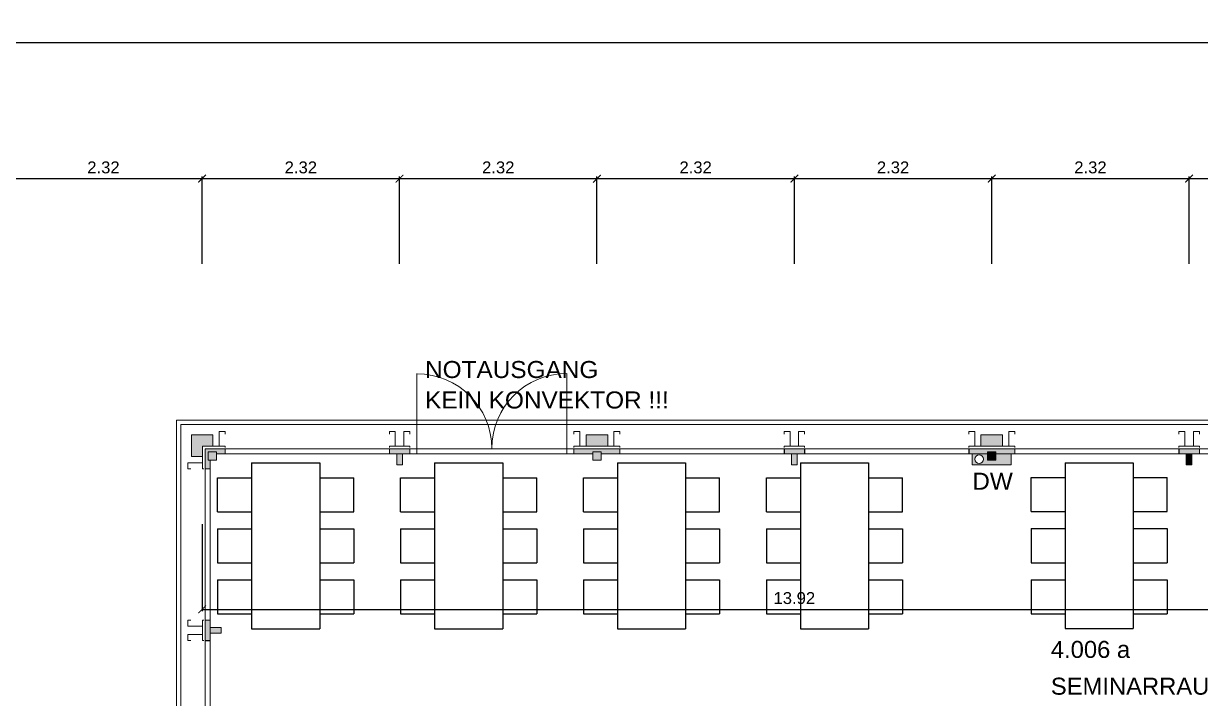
# Model space of a CAD drawing. Header units: metres. Extents: x 5.3 to 99.3, y 16.8 to 86.8.
# Drawn here: x 26.72 to 40.55, y 67.59 to 75.53 of the extents above; entities that cross this region are included whole.
import ezdxf

# ---------------------------------------------------------------- set-up
doc = ezdxf.new("R2010")
doc.units = ezdxf.units.M
for name, color, linetype in [('BEMASSUNG', 7, 'Continuous'), ('GRUNDRISS', 1, 'Continuous'), ('MÖBEL', 7, 'Continuous'), ('SCHRAFFUR', 7, 'Continuous'), ('TEXT', 7, 'Continuous')]:
    doc.layers.add(name, color=color, linetype=linetype)
doc.layers.get('0').off()
doc.styles.add('0.20', font='arial.ttf', dxfattribs={"height": 0.2})
doc.styles.add('ERSTELLTER_STIL_1', font='swissc.ttf', dxfattribs={"width": 1.25})
doc.styles.get("Standard").update_dxf_attribs({"font": 'arial.ttf'})
doc.dimstyles.new('m', dxfattribs={"dimscale": 0.1, "dimtxt": 1.4, "dimasz": 0.9, "dimexe": 0.2275, "dimexo": 10, "dimgap": 0.6, "dimtad": 1, "dimzin": 4, "dimdsep": 46, "dimlunit": 6, "dimtxsty": 'Standard', "dimblk": 'ARCHTICK', "dimcen": 0.09, "dimadec": 0, "dimazin": 0, "dimtfac": 1, "dimtofl": 0, "dimtmove": 0, "dimatfit": 2, "dimfxl": 10, "dimfxlon": 1, "dimtolj": 1, "dimtzin": 0, "dimarcsym": 0})

# ---------------------------------------------------------------- blocks, each defined once
blk = doc.blocks.new('_ArchTick')
at = {"color": 0, "linetype": 'ByBlock', "const_width": 0.15}
blk.add_lwpolyline([(-0.5, -0.5), (0.5, 0.5)], dxfattribs=at)
blk = doc.blocks.new('*D3')
at = {"layer": 'BEMASSUNG', "color": 0, "lineweight": -2, "transparency": 16777216}
for p, q in [((14.896, 74.303), (14.896, 75.326)), ((14.896, 75.303), (83.456, 75.303)), ((83.456, 74.303), (83.456, 75.326))]:
    blk.add_line(p, q, dxfattribs=at)
at = {"layer": 'Defpoints', "color": 0, "lineweight": 18, "transparency": 16777216}
for p in [(83.456, 75.303), (14.896, 61.71), (83.456, 61.71)]:
    blk.add_point(p, dxfattribs=at)
at = {"layer": 'BEMASSUNG', "color": 0, "lineweight": -2, "transparency": 16777216, "xscale": 0.09000000000000001, "yscale": 0.09000000000000001, "zscale": 0.09000000000000001, "rotation": 180}
blk.add_blockref('_ArchTick', (14.896, 75.303), dxfattribs=at)
at = {"layer": 'BEMASSUNG', "color": 0, "lineweight": -2, "transparency": 16777216, "xscale": 0.09000000000000001, "yscale": 0.09000000000000001, "zscale": 0.09000000000000001}
blk.add_blockref('_ArchTick', (83.456, 75.303), dxfattribs=at)
at = {"layer": 'BEMASSUNG', "color": 0, "lineweight": 18, "transparency": 16777216, "insert": (49.176, 75.434), "char_height": 0.14, "attachment_point": 5}
blk.add_mtext('\\A1;68.56', dxfattribs=at)
blk = doc.blocks.new('*D8')
at = {"layer": 'BEMASSUNG', "color": 0, "lineweight": -2, "transparency": 16777216}
for p, q in [((26.496, 72.703), (26.496, 73.726)), ((28.816, 72.703), (28.816, 73.726)), ((26.496, 73.703), (28.816, 73.703))]:
    blk.add_line(p, q, dxfattribs=at)
at = {"layer": 'Defpoints', "color": 0, "lineweight": 18, "transparency": 16777216}
for p in [(28.816, 73.703), (26.496, 61.486), (28.816, 61.456)]:
    blk.add_point(p, dxfattribs=at)
at = {"layer": 'BEMASSUNG', "color": 0, "lineweight": -2, "transparency": 16777216, "xscale": 0.09000000000000001, "yscale": 0.09000000000000001, "zscale": 0.09000000000000001, "rotation": 180}
blk.add_blockref('_ArchTick', (26.496, 73.703), dxfattribs=at)
at = {"layer": 'BEMASSUNG', "color": 0, "lineweight": -2, "transparency": 16777216, "xscale": 0.09000000000000001, "yscale": 0.09000000000000001, "zscale": 0.09000000000000001}
blk.add_blockref('_ArchTick', (28.816, 73.703), dxfattribs=at)
at = {"layer": 'BEMASSUNG', "color": 0, "lineweight": 18, "transparency": 16777216, "insert": (27.656, 73.834), "char_height": 0.14, "attachment_point": 5}
blk.add_mtext('\\A1;2.32', dxfattribs=at)
blk = doc.blocks.new('*D9')
at = {"layer": 'BEMASSUNG', "color": 0, "lineweight": -2, "transparency": 16777216}
for p, q in [((28.816, 72.703), (28.816, 73.726)), ((31.136, 72.703), (31.136, 73.726)), ((28.816, 73.703), (31.136, 73.703))]:
    blk.add_line(p, q, dxfattribs=at)
at = {"layer": 'Defpoints', "color": 0, "lineweight": 18, "transparency": 16777216}
for p in [(31.136, 73.703), (31.136, 70.467), (28.816, 61.456)]:
    blk.add_point(p, dxfattribs=at)
at = {"layer": 'BEMASSUNG', "color": 0, "lineweight": -2, "transparency": 16777216, "xscale": 0.09000000000000001, "yscale": 0.09000000000000001, "zscale": 0.09000000000000001, "rotation": 180}
blk.add_blockref('_ArchTick', (28.816, 73.703), dxfattribs=at)
at = {"layer": 'BEMASSUNG', "color": 0, "lineweight": -2, "transparency": 16777216, "xscale": 0.09000000000000001, "yscale": 0.09000000000000001, "zscale": 0.09000000000000001}
blk.add_blockref('_ArchTick', (31.136, 73.703), dxfattribs=at)
at = {"layer": 'BEMASSUNG', "color": 0, "lineweight": 18, "transparency": 16777216, "insert": (29.976, 73.834), "char_height": 0.14, "attachment_point": 5}
blk.add_mtext('\\A1;2.32', dxfattribs=at)
blk = doc.blocks.new('*D10')
at = {"layer": 'BEMASSUNG', "color": 0, "lineweight": -2, "transparency": 16777216}
for p, q in [((31.136, 72.703), (31.136, 73.726)), ((33.456, 72.703), (33.456, 73.726)), ((31.136, 73.703), (33.456, 73.703))]:
    blk.add_line(p, q, dxfattribs=at)
at = {"layer": 'Defpoints', "color": 0, "lineweight": 18, "transparency": 16777216}
for p in [(33.456, 73.703), (31.136, 70.467), (33.456, 70.493)]:
    blk.add_point(p, dxfattribs=at)
at = {"layer": 'BEMASSUNG', "color": 0, "lineweight": -2, "transparency": 16777216, "xscale": 0.09000000000000001, "yscale": 0.09000000000000001, "zscale": 0.09000000000000001, "rotation": 180}
blk.add_blockref('_ArchTick', (31.136, 73.703), dxfattribs=at)
at = {"layer": 'BEMASSUNG', "color": 0, "lineweight": -2, "transparency": 16777216, "xscale": 0.09000000000000001, "yscale": 0.09000000000000001, "zscale": 0.09000000000000001}
blk.add_blockref('_ArchTick', (33.456, 73.703), dxfattribs=at)
at = {"layer": 'BEMASSUNG', "color": 0, "lineweight": 18, "transparency": 16777216, "insert": (32.296, 73.834), "char_height": 0.14, "attachment_point": 5}
blk.add_mtext('\\A1;2.32', dxfattribs=at)
blk = doc.blocks.new('*D11')
at = {"layer": 'BEMASSUNG', "color": 0, "lineweight": -2, "transparency": 16777216}
for p, q in [((33.456, 72.703), (33.456, 73.726)), ((35.776, 72.703), (35.776, 73.726)), ((33.456, 73.703), (35.776, 73.703))]:
    blk.add_line(p, q, dxfattribs=at)
at = {"layer": 'Defpoints', "color": 0, "lineweight": 18, "transparency": 16777216}
for p in [(35.776, 73.703), (33.456, 70.493), (35.776, 70.467)]:
    blk.add_point(p, dxfattribs=at)
at = {"layer": 'BEMASSUNG', "color": 0, "lineweight": -2, "transparency": 16777216, "xscale": 0.09000000000000001, "yscale": 0.09000000000000001, "zscale": 0.09000000000000001, "rotation": 180}
blk.add_blockref('_ArchTick', (33.456, 73.703), dxfattribs=at)
at = {"layer": 'BEMASSUNG', "color": 0, "lineweight": -2, "transparency": 16777216, "xscale": 0.09000000000000001, "yscale": 0.09000000000000001, "zscale": 0.09000000000000001}
blk.add_blockref('_ArchTick', (35.776, 73.703), dxfattribs=at)
at = {"layer": 'BEMASSUNG', "color": 0, "lineweight": 18, "transparency": 16777216, "insert": (34.616, 73.834), "char_height": 0.14, "attachment_point": 5}
blk.add_mtext('\\A1;2.32', dxfattribs=at)
blk = doc.blocks.new('*D12')
at = {"layer": 'BEMASSUNG', "color": 0, "lineweight": -2, "transparency": 16777216}
for p, q in [((35.776, 72.703), (35.776, 73.726)), ((38.096, 72.703), (38.096, 73.726)), ((35.776, 73.703), (38.096, 73.703))]:
    blk.add_line(p, q, dxfattribs=at)
at = {"layer": 'Defpoints', "color": 0, "lineweight": 18, "transparency": 16777216}
for p in [(38.096, 73.703), (35.776, 70.467), (38.096, 70.493)]:
    blk.add_point(p, dxfattribs=at)
at = {"layer": 'BEMASSUNG', "color": 0, "lineweight": -2, "transparency": 16777216, "xscale": 0.09000000000000001, "yscale": 0.09000000000000001, "zscale": 0.09000000000000001, "rotation": 180}
blk.add_blockref('_ArchTick', (35.776, 73.703), dxfattribs=at)
at = {"layer": 'BEMASSUNG', "color": 0, "lineweight": -2, "transparency": 16777216, "xscale": 0.09000000000000001, "yscale": 0.09000000000000001, "zscale": 0.09000000000000001}
blk.add_blockref('_ArchTick', (38.096, 73.703), dxfattribs=at)
at = {"layer": 'BEMASSUNG', "color": 0, "lineweight": 18, "transparency": 16777216, "insert": (36.936, 73.834), "char_height": 0.14, "attachment_point": 5}
blk.add_mtext('\\A1;2.32', dxfattribs=at)
blk = doc.blocks.new('*D13')
at = {"layer": 'BEMASSUNG', "color": 0, "lineweight": -2, "transparency": 16777216}
for p, q in [((38.096, 72.703), (38.096, 73.726)), ((40.416, 72.703), (40.416, 73.726)), ((38.096, 73.703), (40.416, 73.703))]:
    blk.add_line(p, q, dxfattribs=at)
at = {"layer": 'Defpoints', "color": 0, "lineweight": 18, "transparency": 16777216}
for p in [(40.416, 73.703), (38.096, 70.493), (40.416, 70.467)]:
    blk.add_point(p, dxfattribs=at)
at = {"layer": 'BEMASSUNG', "color": 0, "lineweight": -2, "transparency": 16777216, "xscale": 0.09000000000000001, "yscale": 0.09000000000000001, "zscale": 0.09000000000000001, "rotation": 180}
blk.add_blockref('_ArchTick', (38.096, 73.703), dxfattribs=at)
at = {"layer": 'BEMASSUNG', "color": 0, "lineweight": -2, "transparency": 16777216, "xscale": 0.09000000000000001, "yscale": 0.09000000000000001, "zscale": 0.09000000000000001}
blk.add_blockref('_ArchTick', (40.416, 73.703), dxfattribs=at)
at = {"layer": 'BEMASSUNG', "color": 0, "lineweight": 18, "transparency": 16777216, "insert": (39.256, 73.834), "char_height": 0.14, "attachment_point": 5}
blk.add_mtext('\\A1;2.32', dxfattribs=at)
blk = doc.blocks.new('*D14')
at = {"layer": 'BEMASSUNG', "color": 0, "lineweight": -2, "transparency": 16777216}
for p, q in [((40.416, 72.703), (40.416, 73.726)), ((42.736, 72.703), (42.736, 73.726)), ((40.416, 73.703), (42.736, 73.703))]:
    blk.add_line(p, q, dxfattribs=at)
at = {"layer": 'Defpoints', "color": 0, "lineweight": 18, "transparency": 16777216}
for p in [(42.736, 73.703), (40.416, 70.467), (42.736, 70.493)]:
    blk.add_point(p, dxfattribs=at)
at = {"layer": 'BEMASSUNG', "color": 0, "lineweight": -2, "transparency": 16777216, "xscale": 0.09000000000000001, "yscale": 0.09000000000000001, "zscale": 0.09000000000000001, "rotation": 180}
blk.add_blockref('_ArchTick', (40.416, 73.703), dxfattribs=at)
at = {"layer": 'BEMASSUNG', "color": 0, "lineweight": -2, "transparency": 16777216, "xscale": 0.09000000000000001, "yscale": 0.09000000000000001, "zscale": 0.09000000000000001}
blk.add_blockref('_ArchTick', (42.736, 73.703), dxfattribs=at)
at = {"layer": 'BEMASSUNG', "color": 0, "lineweight": 18, "transparency": 16777216, "insert": (41.576, 73.834), "char_height": 0.14, "attachment_point": 5}
blk.add_mtext('\\A1;2.32', dxfattribs=at)
blk = doc.blocks.new('*D48')
at = {"layer": 'BEMASSUNG', "color": 0, "lineweight": -2, "transparency": 16777216}
for p, q in [((11.956, 68.393), (10.933, 68.393)), ((10.956, 66.073), (10.956, 68.393)), ((11.956, 66.073), (10.933, 66.073))]:
    blk.add_line(p, q, dxfattribs=at)
at = {"layer": 'Defpoints', "color": 0, "lineweight": 18, "transparency": 16777216}
for p in [(10.956, 68.393), (28.912, 68.393), (28.886, 66.073)]:
    blk.add_point(p, dxfattribs=at)
at = {"layer": 'BEMASSUNG', "color": 0, "lineweight": -2, "transparency": 16777216, "xscale": 0.09000000000000001, "yscale": 0.09000000000000001, "zscale": 0.09000000000000001}
for p, rotation in [((10.956, 68.393), 90), ((10.956, 66.073), 270)]:
    blk.add_blockref('_ArchTick', p, dxfattribs=dict(at, rotation=rotation))
at = {"layer": 'BEMASSUNG', "color": 0, "lineweight": 18, "transparency": 16777216, "insert": (10.825, 67.233), "char_height": 0.14, "attachment_point": 5, "rotation": 90}
blk.add_mtext('\\A1;2.32', dxfattribs=at)
blk = doc.blocks.new('*D49')
at = {"layer": 'BEMASSUNG', "color": 0, "lineweight": -2, "transparency": 16777216}
for p, q in [((11.956, 70.563), (10.933, 70.563)), ((10.956, 68.393), (10.956, 70.563)), ((11.956, 68.393), (10.933, 68.393))]:
    blk.add_line(p, q, dxfattribs=at)
at = {"layer": 'Defpoints', "color": 0, "lineweight": 18, "transparency": 16777216}
for p in [(10.956, 70.563), (28.689, 70.563), (28.912, 68.393)]:
    blk.add_point(p, dxfattribs=at)
at = {"layer": 'BEMASSUNG', "color": 0, "lineweight": -2, "transparency": 16777216, "xscale": 0.09000000000000001, "yscale": 0.09000000000000001, "zscale": 0.09000000000000001}
for p, rotation in [((10.956, 70.563), 90), ((10.956, 68.393), 270)]:
    blk.add_blockref('_ArchTick', p, dxfattribs=dict(at, rotation=rotation))
at = {"layer": 'BEMASSUNG', "color": 0, "lineweight": 18, "transparency": 16777216, "insert": (10.826, 69.478), "char_height": 0.14, "attachment_point": 5, "rotation": 90}
blk.add_mtext('\\A1;2.17', dxfattribs=at)
blk = doc.blocks.new('*D107')
at = {"layer": 'BEMASSUNG', "color": 0, "lineweight": -2, "transparency": 16777216}
for p, q in [((28.816, 69.639), (28.816, 68.616)), ((42.736, 69.639), (42.736, 68.616)), ((28.816, 68.639), (42.736, 68.639))]:
    blk.add_line(p, q, dxfattribs=at)
at = {"layer": 'Defpoints', "color": 0, "lineweight": 18, "transparency": 16777216}
for p in [(28.816, 70.69), (42.736, 70.69), (42.736, 68.639)]:
    blk.add_point(p, dxfattribs=at)
at = {"layer": 'BEMASSUNG', "color": 0, "lineweight": -2, "transparency": 16777216, "xscale": 0.09000000000000001, "yscale": 0.09000000000000001, "zscale": 0.09000000000000001, "rotation": 180}
blk.add_blockref('_ArchTick', (28.816, 68.639), dxfattribs=at)
at = {"layer": 'BEMASSUNG', "color": 0, "lineweight": -2, "transparency": 16777216, "xscale": 0.09000000000000001, "yscale": 0.09000000000000001, "zscale": 0.09000000000000001}
blk.add_blockref('_ArchTick', (42.736, 68.639), dxfattribs=at)
at = {"layer": 'BEMASSUNG', "color": 0, "lineweight": 18, "transparency": 16777216, "insert": (35.776, 68.771), "char_height": 0.14, "attachment_point": 5}
blk.add_mtext('\\A1;13.92', dxfattribs=at)

msp = doc.modelspace()

# ---------------------------------------------------------------- hatches: boundary and pattern name
at = {"layer": 'SCHRAFFUR', "lineweight": 18, "transparency": 33554687}
h = msp.add_hatch(color=256, dxfattribs=at)
h.dxf.hatch_style = 1
h.paths.add_polyline_path([(38.32507, 70.46687), (38.14607, 70.46687), (38.14607, 70.39287), (38.04607, 70.39287), (38.04607, 70.46687), (37.86707, 70.46687), (37.86707, 70.33887), (38.32507, 70.33887)])
h.paths.add_polyline_path([(37.89738, 70.40413, -1), (37.99738, 70.40413, -1)], flags=16)
h.paths.add_polyline_path([(35.89607, 70.52687), (35.65607, 70.52687), (35.65607, 70.46687), (35.89607, 70.46687)])
h.paths.add_polyline_path([(35.80957, 70.46687), (35.74257, 70.46687), (35.74257, 70.33987), (35.80957, 70.33987)])
h.paths.add_polyline_path([(33.72607, 70.52687), (33.18607, 70.52687), (33.18607, 70.46687), (33.40607, 70.46687), (33.40607, 70.49287), (33.50607, 70.49287), (33.50607, 70.46687), (33.72607, 70.46687)])
h.paths.add_polyline_path([(33.50607, 70.49287), (33.40607, 70.49287), (33.40607, 70.46687), (33.40607, 70.39287), (33.50607, 70.39287)])
h.paths.add_polyline_path([(33.58307, 70.68985), (33.32907, 70.68985), (33.32907, 70.55785), (33.58307, 70.55785)])
h.paths.add_polyline_path([(31.25607, 70.52687), (31.01607, 70.52687), (31.01607, 70.46687), (31.25607, 70.46687)])
h.paths.add_polyline_path([(31.16957, 70.46687), (31.10257, 70.46687), (31.10257, 70.33987), (31.16957, 70.33987)])
h.paths.add_polyline_path([(28.94307, 70.68985), (28.68907, 70.68985), (28.68907, 70.43585), (28.8211, 70.43585), (28.8211, 70.55785), (28.94307, 70.55785)])
h.paths.add_polyline_path([(29.08607, 70.52687), (28.85207, 70.52687), (28.85207, 70.29287), (28.91207, 70.29287), (28.91207, 70.39287), (28.88607, 70.39287), (28.88607, 70.49287), (28.98607, 70.49287), (28.98607, 70.46687), (29.08607, 70.46687)])
h.paths.add_polyline_path([(28.98607, 70.49287), (28.88607, 70.49287), (28.88607, 70.39287), (28.91207, 70.39287), (28.98607, 70.39287)], flags=17)
h.paths.add_polyline_path([(28.91207, 68.51284), (28.85207, 68.51284), (28.85207, 68.27284), (28.91207, 68.27284)])
h.paths.add_polyline_path([(29.03907, 68.42634), (28.91207, 68.42634), (28.91207, 68.35934), (29.03907, 68.35934)])
h.paths.add_polyline_path([(28.82107, 66.19987), (28.68907, 66.19987), (28.68907, 65.94587), (28.82107, 65.94587)])
h.paths.add_polyline_path([(28.98604, 66.12287), (28.88604, 66.12287), (28.88604, 66.02287), (28.98604, 66.02287)])
h.paths.add_polyline_path([(28.91207, 66.34287), (28.85207, 66.34287), (28.85207, 65.80287), (28.91207, 65.80287), (28.91207, 66.02287), (28.88604, 66.02287), (28.88604, 66.12287), (28.91207, 66.12287)])
h.paths.add_polyline_path([(28.91207, 64.02291), (28.85207, 64.02291), (28.85207, 63.78291), (28.91207, 63.78291)])
h.paths.add_polyline_path([(29.03907, 63.93641), (28.91207, 63.93641), (28.91207, 63.86941), (29.03907, 63.86941)])
h.paths.add_polyline_path([(24.30307, 61.70987), (24.04907, 61.70987), (24.04907, 61.45587), (24.30307, 61.45587)])
h.paths.add_polyline_path([(24.37007, 61.48587), (24.30307, 61.48587), (24.30307, 61.45587), (24.04907, 61.45587), (24.04907, 61.48587), (23.98207, 61.48587), (23.98207, 61.35887), (24.37007, 61.35887)])
h.paths.add_polyline_path([(21.97607, 61.54587), (21.73607, 61.54587), (21.73607, 61.48587), (21.97607, 61.48587)])
h.paths.add_polyline_path([(21.88957, 61.48587), (21.82257, 61.48587), (21.82257, 61.35887), (21.88957, 61.35887)])
h.paths.add_polyline_path([(19.84007, 61.54587), (19.66307, 61.54587), (19.66307, 61.48587), (19.84007, 61.48587)])
h.paths.add_polyline_path([(19.76007, 61.48587), (19.66307, 61.48587), (19.66307, 61.45587), (19.63307, 61.45587), (19.63307, 61.35887), (19.76007, 61.35887)])
h.paths.add_polyline_path([(19.63307, 61.45587), (19.57307, 61.45587), (19.57307, 61.27887), (19.63307, 61.27887)])
h.paths.add_polyline_path([(19.66307, 61.54587), (19.66307, 61.70987), (19.40907, 61.70987), (19.40907, 61.45587), (19.66307, 61.45587), (19.66307, 61.48587)])
h.paths.add_polyline_path([(19.66307, 57.06987), (19.40907, 57.06987), (19.40907, 56.81587), (19.66307, 56.81587)])
h.paths.add_polyline_path([(17.32957, 56.90587), (17.10257, 56.90587), (17.10257, 56.84587), (17.32957, 56.84587)])
h.paths.add_polyline_path([(17.24957, 56.84587), (17.18257, 56.84587), (17.18257, 56.75087), (17.24957, 56.75087)])
h.paths.add_polyline_path([(15.21607, 56.90587), (15.02307, 56.90587), (15.02307, 56.84587), (15.21607, 56.84587)])
h.paths.add_polyline_path([(14.99307, 56.81587), (14.93307, 56.81587), (14.93307, 56.63887), (14.99307, 56.63887)])
h.paths.add_polyline_path([(15.12007, 56.84587), (15.02307, 56.84587), (15.02307, 56.81587), (15.00607, 56.81587), (15.00607, 56.71887), (15.12007, 56.71887)])
h.paths.add_polyline_path([(15.02307, 57.06987), (14.76907, 57.06987), (14.76907, 56.81587), (15.02307, 56.81587), (15.02307, 56.84587), (15.02307, 56.90587)])
h.paths.add_polyline_path([(15.00607, 56.81587), (14.99307, 56.81587), (14.99307, 56.71887), (15.00607, 56.71887)])
h = msp.add_hatch(color=256, dxfattribs=at)
h.dxf.hatch_style = 1
h.paths.add_polyline_path([(38.22307, 70.68985), (37.96907, 70.68985), (37.96907, 70.55785), (38.22307, 70.55785)])
h = msp.add_hatch(color=256, dxfattribs=at)
h.dxf.hatch_style = 1
h.paths.add_polyline_path([(38.36607, 70.52687), (37.82607, 70.52687), (37.82607, 70.46687), (38.04607, 70.46687), (38.04607, 70.49287), (38.14607, 70.49287), (38.14607, 70.46687), (38.36607, 70.46687)])
h = msp.add_hatch(color=256, dxfattribs=at)
h.dxf.hatch_style = 1
h.paths.add_polyline_path([(38.14607, 70.49287), (38.04607, 70.49287), (38.04607, 70.39287), (38.14607, 70.39287)])
h = msp.add_hatch(color=256, dxfattribs=at)
h.dxf.hatch_style = 1
h.paths.add_polyline_path([(40.53607, 70.52687), (40.29607, 70.52687), (40.29607, 70.46687), (40.53607, 70.46687)])
h = msp.add_hatch(color=256, dxfattribs=at)
h.dxf.hatch_style = 1
h.paths.add_polyline_path([(40.44957, 70.46687), (40.38257, 70.46687), (40.38257, 70.33987), (40.44957, 70.33987)])

# ---------------------------------------------------------------- linework, layer by layer
at = {"layer": 'GRUNDRISS', "lineweight": 18, "transparency": 33554687}
for p, q in [((31.34082, 70.46687), (31.34082, 71.41207)), ((33.10132, 70.46687), (33.10132, 71.41207)), ((83.79607, 70.86287), (28.51607, 70.86287)), ((28.51607, 70.86287), (28.51607, 61.92287)), ((28.56607, 61.87287), (28.56607, 70.81287)), ((28.56607, 70.81287), (83.74607, 70.81287)), ((28.68907, 70.43585), (28.68907, 70.68985)), ((28.68907, 70.68985), (28.94307, 70.68985)), ((28.94307, 70.68985), (28.94307, 70.55785)), ((29.01607, 70.55785), (29.01607, 70.73185)), ((29.01607, 70.73185), (29.08607, 70.73185)), ((29.08607, 70.73185), (29.08607, 70.69685)), ((31.01607, 70.69685), (31.01607, 70.73185)), ((31.01607, 70.73185), (31.08607, 70.73185)), ((31.08607, 70.73185), (31.08607, 70.55785)), ((31.18607, 70.55785), (31.18607, 70.73185)), ((31.18607, 70.73185), (31.25607, 70.73185)), ((31.25607, 70.73185), (31.25607, 70.69685)), ((33.18607, 70.69685), (33.18607, 70.73185)), ((33.18607, 70.73185), (33.25607, 70.73185)), ((33.25607, 70.73185), (33.25607, 70.55785)), ((33.32907, 70.55785), (33.32907, 70.68985)), ((33.32907, 70.68985), (33.58307, 70.68985)), ((33.58307, 70.68985), (33.58307, 70.55785)), ((33.72607, 70.73185), (33.65607, 70.73185)), ((33.65607, 70.73185), (33.65607, 70.55785)), ((33.72607, 70.69685), (33.72607, 70.73185)), ((35.65607, 70.69685), (35.65607, 70.73185)), ((35.65607, 70.73185), (35.72607, 70.73185)), ((35.72607, 70.73185), (35.72607, 70.55785)), ((35.82607, 70.55785), (35.82607, 70.73185)), ((35.82607, 70.73185), (35.89607, 70.73185)), ((35.89607, 70.73185), (35.89607, 70.69685)), ((37.82607, 70.69685), (37.82607, 70.73185)), ((37.82607, 70.73185), (37.89607, 70.73185)), ((37.89607, 70.73185), (37.89607, 70.55785)), ((37.96907, 70.55785), (37.96907, 70.68985)), ((37.96907, 70.68985), (38.22307, 70.68985)), ((38.22307, 70.68985), (38.22307, 70.55785)), ((38.36607, 70.73185), (38.29607, 70.73185)), ((38.29607, 70.73185), (38.29607, 70.55785)), ((38.36607, 70.69685), (38.36607, 70.73185)), ((40.29607, 70.69685), (40.29607, 70.73185)), ((40.29607, 70.73185), (40.36607, 70.73185)), ((40.36607, 70.73185), (40.36607, 70.55785)), ((40.46607, 70.55785), (40.46607, 70.73185)), ((40.46607, 70.73185), (40.53607, 70.73185)), ((40.53607, 70.73185), (40.53607, 70.69685)), ((28.8211, 70.29287), (28.8211, 70.55785)), ((28.8211, 70.55785), (29.08607, 70.55785)), ((29.08607, 70.55785), (29.08607, 70.54185)), ((31.08607, 70.55785), (31.01607, 70.55785)), ((31.01607, 70.55785), (31.01607, 70.54185)), ((31.18607, 70.55785), (31.08607, 70.55785)), ((31.25607, 70.55785), (31.18607, 70.55785)), ((31.25607, 70.54185), (31.25607, 70.55785)), ((33.72607, 70.55785), (33.18607, 70.55785)), ((33.18607, 70.55785), (33.18607, 70.54185)), ((33.72607, 70.54185), (33.72607, 70.55785)), ((35.72607, 70.55785), (35.65607, 70.55785)), ((35.65607, 70.55785), (35.65607, 70.54185)), ((35.82607, 70.55785), (35.72607, 70.55785)), ((35.89607, 70.55785), (35.82607, 70.55785)), ((35.89607, 70.54185), (35.89607, 70.55785)), ((38.36607, 70.55785), (37.82607, 70.55785)), ((37.82607, 70.55785), (37.82607, 70.54185)), ((38.36607, 70.54185), (38.36607, 70.55785)), ((40.36607, 70.55785), (40.29607, 70.55785)), ((40.29607, 70.55785), (40.29607, 70.54185)), ((40.46607, 70.55785), (40.36607, 70.55785)), ((40.53607, 70.55785), (40.46607, 70.55785)), ((40.53607, 70.54185), (40.53607, 70.55785)), ((28.8211, 70.43585), (28.68907, 70.43585)), ((28.85207, 61.70987), (28.85207, 70.52687)), ((28.85207, 70.52687), (67.5403, 70.52687)), ((28.88607, 70.49287), (28.88607, 70.39287)), ((28.98607, 70.49287), (28.88607, 70.49287)), ((28.98607, 70.39287), (28.98607, 70.49287)), ((28.98607, 70.46687), (33.40607, 70.46687)), ((29.08607, 70.46687), (29.08607, 70.52687)), ((31.01607, 70.52687), (31.25607, 70.52687)), ((31.01607, 70.46687), (31.01607, 70.52687)), ((31.10257, 70.46687), (31.01607, 70.46687)), ((31.10257, 70.33987), (31.10257, 70.46687)), ((31.10257, 70.46687), (31.16957, 70.46687)), ((31.25607, 70.46687), (31.16957, 70.46687)), ((31.16957, 70.46687), (31.16957, 70.33987)), ((31.25607, 70.52687), (31.25607, 70.46687)), ((33.18607, 70.46687), (33.18607, 70.52687)), ((33.40607, 70.49287), (33.50607, 70.49287)), ((33.40607, 70.39287), (33.40607, 70.49287)), ((33.50607, 70.49287), (33.50607, 70.39287)), ((33.50607, 70.46687), (38.04607, 70.46687)), ((33.72607, 70.52587), (33.72607, 70.46687)), ((35.65607, 70.52687), (35.89607, 70.52687)), ((35.65607, 70.46687), (35.65607, 70.52687)), ((35.74257, 70.46687), (35.65607, 70.46687)), ((35.74257, 70.33987), (35.74257, 70.46687)), ((35.74257, 70.46687), (35.80957, 70.46687)), ((35.89607, 70.46687), (35.80957, 70.46687)), ((35.80957, 70.46687), (35.80957, 70.33987)), ((35.89607, 70.52687), (35.89607, 70.46687)), ((37.82607, 70.46687), (37.82607, 70.52687)), ((37.86707, 70.46687), (37.86707, 70.33887)), ((38.04607, 70.49287), (38.14607, 70.49287)), ((38.04607, 70.39287), (38.04607, 70.49287)), ((38.14607, 70.49287), (38.14607, 70.39287)), ((38.14607, 70.46687), (51.70607, 70.46687)), ((38.32507, 70.33887), (38.32507, 70.46587)), ((38.36607, 70.52587), (38.36607, 70.46687)), ((40.29607, 70.52687), (40.53607, 70.52687)), ((40.29607, 70.46687), (40.29607, 70.52687)), ((40.38257, 70.46687), (40.29607, 70.46687)), ((40.38257, 70.33987), (40.38257, 70.46687)), ((40.38257, 70.46687), (40.44957, 70.46687)), ((40.53607, 70.46687), (40.44957, 70.46687)), ((40.44957, 70.46687), (40.44957, 70.33987)), ((40.53607, 70.52687), (40.53607, 70.46687)), ((28.6471, 70.29287), (28.6471, 70.36287)), ((28.6471, 70.36287), (28.8211, 70.36287)), ((28.6821, 70.29287), (28.6471, 70.29287)), ((28.8371, 70.29287), (28.8211, 70.29287)), ((28.91207, 70.29287), (28.85207, 70.29287)), ((28.88607, 70.39287), (28.98607, 70.39287)), ((28.91207, 70.39287), (28.91207, 66.12287)), ((31.16957, 70.33987), (31.10257, 70.33987)), ((33.50607, 70.39287), (33.40607, 70.39287)), ((35.80957, 70.33987), (35.74257, 70.33987)), ((37.86707, 70.33887), (38.32507, 70.33887)), ((38.14607, 70.39287), (38.04607, 70.39287)), ((40.44957, 70.33987), (40.38257, 70.33987)), ((28.6471, 68.44284), (28.6471, 68.51284)), ((28.6471, 68.51284), (28.6821, 68.51284)), ((28.8371, 68.51284), (28.8211, 68.51284)), ((28.8211, 68.51284), (28.8211, 68.44284)), ((28.85207, 68.27284), (28.85207, 68.51284)), ((28.85207, 68.51284), (28.91207, 68.51284)), ((28.91207, 68.51284), (28.91207, 68.42634)), ((28.8211, 68.44284), (28.6471, 68.44284)), ((28.6471, 68.27284), (28.6471, 68.34284)), ((28.6471, 68.34284), (28.8211, 68.34284)), ((28.8211, 68.44284), (28.8211, 68.34284)), ((28.8211, 68.34284), (28.8211, 68.27284)), ((28.91207, 68.42634), (29.03907, 68.42634)), ((28.91207, 68.35934), (28.91207, 68.42634)), ((28.91207, 68.35934), (28.91207, 68.42634)), ((29.03907, 68.35934), (28.91207, 68.35934)), ((28.91207, 68.35934), (28.91207, 68.27284)), ((29.03907, 68.42634), (29.03907, 68.35934)), ((28.6821, 68.27284), (28.6471, 68.27284)), ((28.8211, 68.27284), (28.8371, 68.27284)), ((28.91207, 68.27284), (28.85207, 68.27284))]:
    msp.add_line(p, q, dxfattribs=at)
msp.add_circle((37.94738, 70.40413), 0.05, dxfattribs=at)
for centre, radius, start, end in [((31.34082, 70.52687), 0.88026, 0.322166, 90), ((33.10132, 70.53182), 0.88025, 90, 180)]:
    msp.add_arc(centre, radius, start, end, dxfattribs=at)
at = {"layer": 'MÖBEL', "linetype": 'Continuous'}
for p, q in [((29.39807, 70.36185), (29.39807, 68.41185)), ((29.39807, 70.36185), (30.19807, 70.36185)), ((30.19807, 70.36185), (30.19807, 68.41185)), ((31.54807, 70.36185), (31.54807, 68.41185)), ((31.54807, 70.36185), (32.34807, 70.36185)), ((32.34807, 70.36185), (32.34807, 68.41185)), ((33.69807, 70.36185), (33.69807, 68.41185)), ((33.69807, 70.36185), (34.49807, 70.36185)), ((34.49807, 70.36185), (34.49807, 68.41185)), ((35.84807, 70.36185), (36.64807, 70.36185)), ((35.84807, 70.36185), (35.84807, 68.41185)), ((36.64807, 70.36185), (36.64807, 68.41185)), ((38.95806, 70.36287), (38.95806, 68.41287)), ((38.95806, 70.36287), (39.75806, 70.36287)), ((39.75806, 70.36287), (39.75806, 68.41287)), ((28.99807, 69.78685), (28.99807, 70.18685)), ((28.99807, 70.18685), (29.39807, 70.18685)), ((30.19807, 70.18685), (30.59807, 70.18685)), ((30.59807, 69.78685), (30.59807, 70.18685)), ((31.14807, 69.78685), (31.14807, 70.18685)), ((31.14807, 70.18685), (31.54807, 70.18685)), ((32.34807, 70.18685), (32.74807, 70.18685)), ((32.74807, 69.78685), (32.74807, 70.18685)), ((33.29807, 69.78685), (33.29807, 70.18685)), ((33.29807, 70.18685), (33.69807, 70.18685)), ((34.49807, 70.18685), (34.89807, 70.18685)), ((34.89807, 69.78685), (34.89807, 70.18685)), ((35.44807, 69.78685), (35.44807, 70.18685)), ((35.44807, 70.18685), (35.84807, 70.18685)), ((36.64807, 70.18685), (37.04807, 70.18685)), ((37.04807, 69.78685), (37.04807, 70.18685)), ((38.55806, 69.78787), (38.55806, 70.18787)), ((38.55806, 70.18787), (38.95806, 70.18787)), ((39.75806, 70.18787), (40.15806, 70.18787)), ((40.15806, 69.78787), (40.15806, 70.18787)), ((28.99807, 69.78685), (29.39807, 69.78685)), ((30.19807, 69.78685), (30.59807, 69.78685)), ((31.14807, 69.78685), (31.54807, 69.78685)), ((32.34807, 69.78685), (32.74807, 69.78685)), ((33.29807, 69.78685), (33.69807, 69.78685)), ((34.49807, 69.78685), (34.89807, 69.78685)), ((35.44807, 69.78685), (35.84807, 69.78685)), ((36.64807, 69.78685), (37.04807, 69.78685)), ((38.55806, 69.78787), (38.95806, 69.78787)), ((39.75806, 69.78787), (40.15806, 69.78787)), ((28.99807, 69.58685), (28.99807, 69.18685)), ((28.99807, 69.58685), (29.39807, 69.58685)), ((30.19807, 69.58685), (30.59807, 69.58685)), ((30.59807, 69.58685), (30.59807, 69.18685)), ((31.14807, 69.58685), (31.14807, 69.18685)), ((31.14807, 69.58685), (31.54807, 69.58685)), ((32.34807, 69.58685), (32.74807, 69.58685)), ((32.74807, 69.58685), (32.74807, 69.18685)), ((33.29807, 69.58685), (33.29807, 69.18685)), ((33.29807, 69.58685), (33.69807, 69.58685)), ((34.49807, 69.58685), (34.89807, 69.58685)), ((34.89807, 69.58685), (34.89807, 69.18685)), ((35.44807, 69.58685), (35.44807, 69.18685)), ((35.44807, 69.58685), (35.84807, 69.58685)), ((36.64807, 69.58685), (37.04807, 69.58685)), ((37.04807, 69.58685), (37.04807, 69.18685)), ((38.55806, 69.58787), (38.55806, 69.18787)), ((38.55806, 69.58787), (38.95806, 69.58787)), ((39.75806, 69.58787), (40.15806, 69.58787)), ((40.15806, 69.58787), (40.15806, 69.18787)), ((28.99807, 69.18685), (29.39807, 69.18685)), ((30.19807, 69.18685), (30.59807, 69.18685)), ((31.14807, 69.18685), (31.54807, 69.18685)), ((32.34807, 69.18685), (32.74807, 69.18685)), ((33.29807, 69.18685), (33.69807, 69.18685)), ((34.49807, 69.18685), (34.89807, 69.18685)), ((35.44807, 69.18685), (35.84807, 69.18685)), ((36.64807, 69.18685), (37.04807, 69.18685)), ((38.55806, 69.18787), (38.95806, 69.18787)), ((39.75806, 69.18787), (40.15806, 69.18787)), ((28.99807, 68.98685), (28.99807, 68.58685)), ((28.99807, 68.98685), (29.39807, 68.98685)), ((30.19807, 68.98685), (30.59807, 68.98685)), ((30.59807, 68.98685), (30.59807, 68.58685)), ((31.14807, 68.98685), (31.14807, 68.58685)), ((31.14807, 68.98685), (31.54807, 68.98685)), ((32.34807, 68.98685), (32.74807, 68.98685)), ((32.74807, 68.98685), (32.74807, 68.58685)), ((33.29807, 68.98685), (33.29807, 68.58685)), ((33.29807, 68.98685), (33.69807, 68.98685)), ((34.49807, 68.98685), (34.89807, 68.98685)), ((34.89807, 68.98685), (34.89807, 68.58685)), ((35.44807, 68.98685), (35.44807, 68.58685)), ((35.44807, 68.98685), (35.84807, 68.98685)), ((36.64807, 68.98685), (37.04807, 68.98685)), ((37.04807, 68.98685), (37.04807, 68.58685)), ((38.55806, 68.98787), (38.55806, 68.58787)), ((38.55806, 68.98787), (38.95806, 68.98787)), ((39.75806, 68.98787), (40.15806, 68.98787)), ((40.15806, 68.98787), (40.15806, 68.58787)), ((28.99807, 68.58685), (29.39807, 68.58685)), ((30.19807, 68.58685), (30.59807, 68.58685)), ((31.14807, 68.58685), (31.54807, 68.58685)), ((32.34807, 68.58685), (32.74807, 68.58685)), ((33.29807, 68.58685), (33.69807, 68.58685)), ((34.49807, 68.58685), (34.89807, 68.58685)), ((35.44807, 68.58685), (35.84807, 68.58685)), ((36.64807, 68.58685), (37.04807, 68.58685)), ((38.55806, 68.58787), (38.95806, 68.58787)), ((39.75806, 68.58787), (40.15806, 68.58787)), ((29.39807, 68.41185), (30.19807, 68.41185)), ((31.54807, 68.41185), (32.34807, 68.41185)), ((33.69807, 68.41185), (34.49807, 68.41185)), ((35.84807, 68.41185), (36.64807, 68.41185)), ((38.95806, 68.41287), (39.75806, 68.41287))]:
    msp.add_line(p, q, dxfattribs=at)
at = {"layer": 'TEXT', "linetype": 'Continuous'}
for p, q in [((35.65607, 70.52687), (35.65607, 70.46687)), ((35.89607, 70.52687), (35.89607, 70.46687)), ((37.82607, 70.52687), (37.82607, 70.46687)), ((40.29607, 70.52687), (40.29607, 70.46687)), ((28.85207, 68.27284), (28.91207, 68.27284))]:
    msp.add_line(p, q, dxfattribs=at)

# ---------------------------------------------------------------- texts
at = {"layer": 'TEXT', "linetype": 'Continuous', "char_height": 0.2, "attachment_point": 7}
for s, insert, style in [('{NOTAUSGANG}', (31.43597, 71.35596), 'ERSTELLTER_STIL_1'), ('{KEIN KONVEKTOR !!!}', (31.43597, 70.99798), 'ERSTELLTER_STIL_1'), ('{DW}', (37.86707, 70.04575), 'ERSTELLTER_STIL_1'), ('{4.006 a}', (38.79065, 68.06538), '0.20'), ('{SEMINARRAUM}', (38.79065, 67.63295), '0.20')]:
    msp.add_mtext(s, dxfattribs=dict(at, insert=insert, style=style))

# ---------------------------------------------------------------- dimensions: what is measured, and where the dimension line sits
at = {"layer": 'BEMASSUNG', "lineweight": 18, "transparency": 33554687}
for base, p1, p2, picture, middle in [((83.45607, 75.30287), (14.89607, 61.70987), (83.45607, 61.70987), '*D3', (49.17607, 75.43436)), ((42.73607, 68.63903), (28.81607, 70.68985), (42.73607, 70.68985), '*D107', (35.77607, 68.77055))]:
    dim = msp.add_linear_dim(base=base, p1=p1, p2=p2, dimstyle='m', dxfattribs=at)
    dim.commit()
    dim.dimension.update_dxf_attribs({"geometry": picture, "text_midpoint": middle})
for base, p1, p2, picture, middle in [((28.81607, 73.70287), (26.49607, 61.48587), (28.81607, 61.45587), '*D8', (27.65607, 73.8344)), ((31.13607, 73.70287), (28.81607, 61.45587), (31.13607, 70.46687), '*D9', (29.97607, 73.8344)), ((33.45607, 73.70287), (31.13607, 70.46687), (33.45607, 70.49287), '*D10', (32.29607, 73.8344)), ((35.77607, 73.70287), (33.45607, 70.49287), (35.77607, 70.46687), '*D11', (34.61607, 73.8344)), ((38.09607, 73.70287), (35.77607, 70.46687), (38.09607, 70.49287), '*D12', (36.93607, 73.8344)), ((40.41607, 73.70287), (38.09607, 70.49287), (40.41607, 70.46687), '*D13', (39.25607, 73.8344)), ((42.73607, 73.70287), (40.41607, 70.46687), (42.73607, 70.49287), '*D14', (41.57607, 73.8344))]:
    dim = msp.add_linear_dim(base=base, p1=p1, p2=p2, dimstyle='m', override={"dimtmove": 1}, dxfattribs=at)
    dim.commit()
    dim.dimension.update_dxf_attribs({"geometry": picture, "text_midpoint": middle})
for base, p1, p2, picture, middle in [((10.95607, 70.56285), (28.91207, 68.39284), (28.68907, 70.56285), '*D49', (10.82578, 69.47784)), ((10.95607, 68.39284), (28.88604, 66.07287), (28.91207, 68.39284), '*D48', (10.82454, 67.23286))]:
    dim = msp.add_linear_dim(base=base, p1=p1, p2=p2, angle=90, dimstyle='m', override={"dimtmove": 1}, dxfattribs=at)
    dim.commit()
    dim.dimension.update_dxf_attribs({"geometry": picture, "text_midpoint": middle})

doc.saveas('drawing.dxf')
